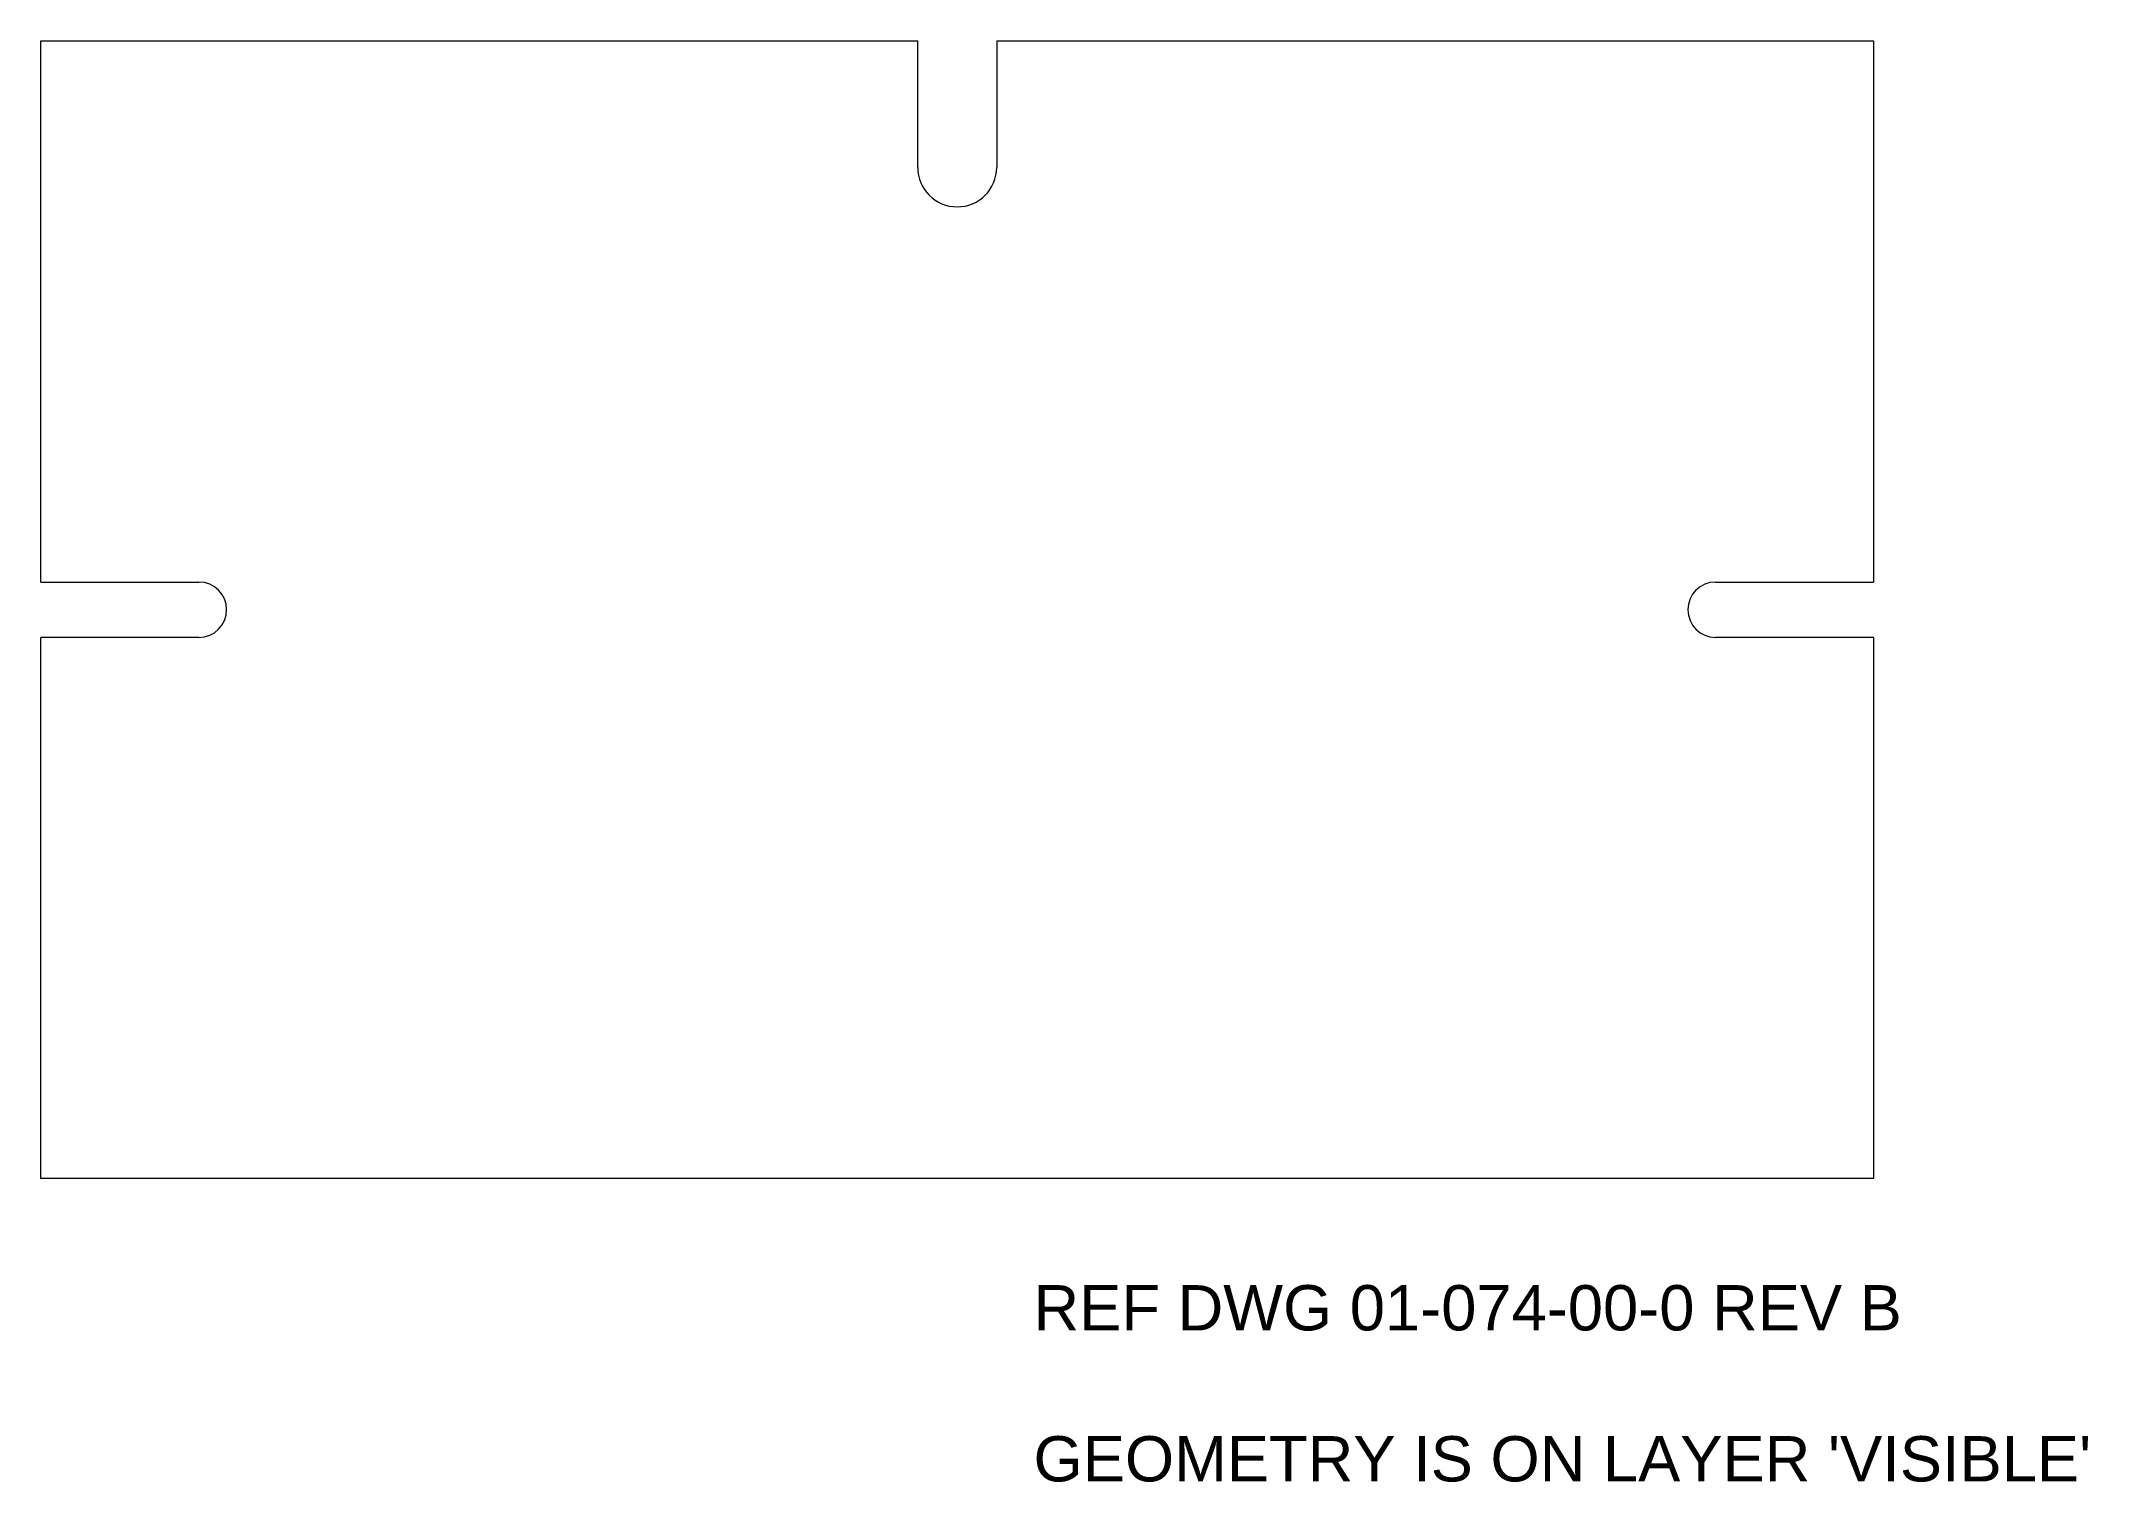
# Model space of a CAD drawing. Header units: inches. Extents: x -3.4 to 29, y -1.4 to 21.4.
import ezdxf

# ---------------------------------------------------------------- set-up
doc = ezdxf.new("R2010")
doc.units = ezdxf.units.IN
doc.header["$MEASUREMENT"] = 0
doc.layers.add('CONTINUOUS', color=7, linetype='Continuous', lineweight=0)
doc.layers.add('VISIBLE', color=7, linetype='Continuous', lineweight=0)
doc.styles.get("Standard").update_dxf_attribs({"font": 'txt', "height": 0.125})

msp = doc.modelspace()

# ---------------------------------------------------------------- linework, layer by layer
at = {"layer": 'VISIBLE'}
for p, q in [((-3.356, 21.357), (10.519, 21.357)), ((-3.356, 12.795), (-3.356, 21.357)), ((10.519, 19.357), (10.519, 21.357)), ((11.769, 21.357), (25.644, 21.357)), ((11.769, 21.357), (11.769, 19.357)), ((25.644, 21.357), (25.644, 12.795)), ((-3.356, 12.795), (-0.856, 12.795)), ((23.144, 12.795), (25.644, 12.795)), ((-3.356, 3.357), (-3.356, 11.92)), ((-0.856, 11.92), (-3.356, 11.92)), ((25.644, 11.92), (23.144, 11.92)), ((25.644, 11.92), (25.644, 3.357)), ((25.644, 3.357), (-3.356, 3.357))]:
    msp.add_line(p, q, dxfattribs=at)
for centre, radius, start, end in [((11.144, 19.357), 0.625, 180, 0), ((-0.856, 12.357), 0.438, 270, 90), ((23.144, 12.357), 0.438, 90, 270)]:
    msp.add_arc(centre, radius, start, end, dxfattribs=at)

# ---------------------------------------------------------------- texts
at = {"layer": 'CONTINUOUS', "insert": (12.351, 1.67), "char_height": 0.71667, "attachment_point": 1}
msp.add_mtext("{\\fArial|b0|i0|c0|p0;\\C7;REF DWG 01-074-00-0 REV B}{\\fArial|b0|i0|c0|p0;\\C7;\\P}{\\fArial|b0|i0|c0|p0;\\C7;\\PGEOMETRY IS ON LAYER 'VISIBLE'}{\\fArial|b0|i0|c0|p0;\\C7;\\H0.125x;}", dxfattribs=at)

doc.saveas('drawing.dxf')
